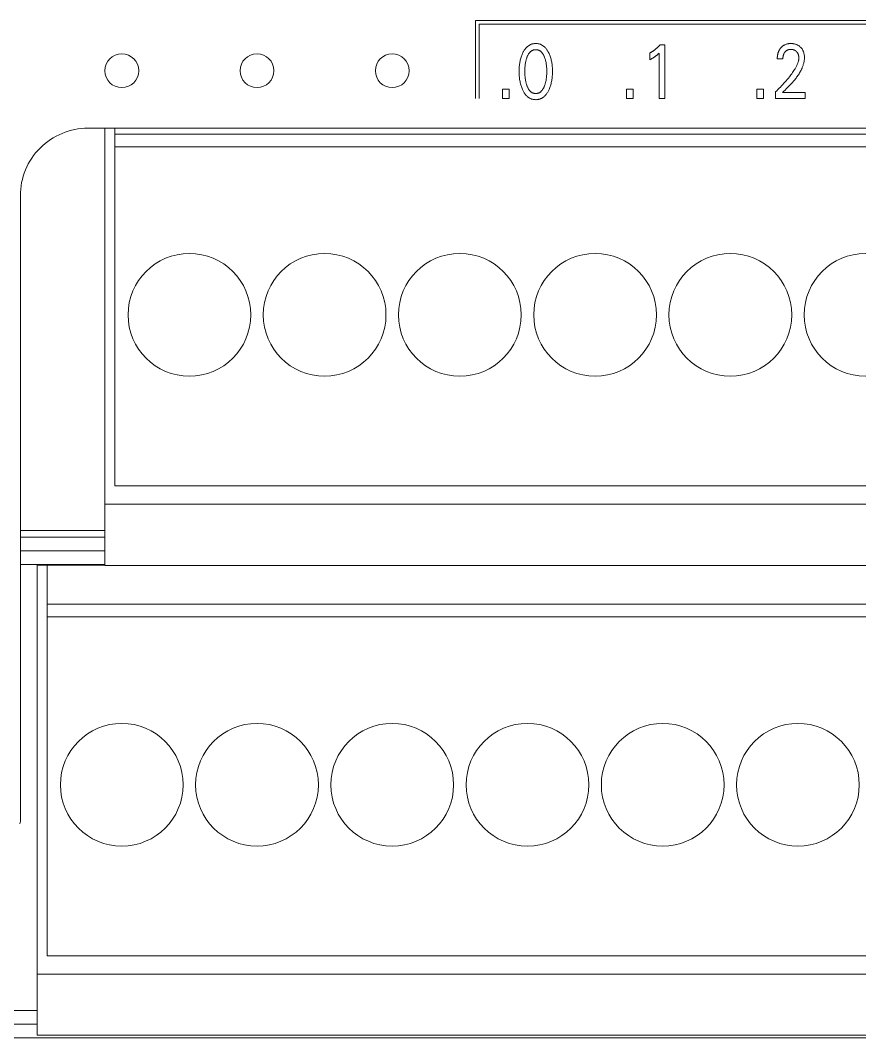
# Model space of a CAD drawing. Header units: millimetres. Extents: x 0 to 420, y 0 to 297.
# Drawn here: x 191.42 to 216.25, y 120.72 to 150.81 of the extents above; entities that cross this region are included whole.
import ezdxf

# ---------------------------------------------------------------- set-up
doc = ezdxf.new("R2010")
doc.units = ezdxf.units.MM
doc.layers.add('eProC - L2', color=41, linetype='Continuous', lineweight=20)

msp = doc.modelspace()

# ---------------------------------------------------------------- linework, layer by layer
at = {"layer": 'eProC - L2', "linetype": 'Continuous'}
for p, q in [((204.884, 150.805), (204.884, 148.495)), ((235.695, 150.805), (204.884, 150.805)), ((204.994, 150.695), (204.994, 148.495)), ((235.585, 150.695), (204.994, 150.695)), ((210.346, 150.086), (210.491, 150.086)), ((210.491, 150.086), (210.491, 148.495)), ((210.039, 149.641), (210.039, 149.84)), ((210.319, 148.495), (210.319, 149.839)), ((213.978, 149.663), (213.812, 149.663)), ((205.685, 148.495), (205.685, 148.765)), ((205.685, 148.765), (205.883, 148.765)), ((205.883, 148.765), (205.883, 148.495)), ((209.357, 148.495), (209.357, 148.765)), ((209.357, 148.765), (209.555, 148.765)), ((209.555, 148.765), (209.555, 148.495)), ((213.205, 148.495), (213.205, 148.765)), ((213.205, 148.765), (213.403, 148.765)), ((213.403, 148.765), (213.403, 148.495)), ((213.76, 148.495), (213.76, 148.687)), ((213.968, 148.67), (214.642, 148.67)), ((214.642, 148.67), (214.642, 148.495)), ((205.883, 148.495), (205.685, 148.495)), ((209.555, 148.495), (209.357, 148.495)), ((210.491, 148.495), (210.319, 148.495)), ((213.403, 148.495), (213.205, 148.495)), ((214.642, 148.495), (213.76, 148.495)), ((193.424, 147.615), (237.924, 147.615)), ((193.924, 147.615), (193.924, 134.685)), ((194.214, 137.035), (194.214, 147.615)), ((238.634, 147.435), (194.214, 147.435)), ((238.634, 147.067), (194.214, 147.067)), ((191.424, 127.119), (191.424, 145.615)), ((238.634, 137.035), (194.214, 137.035)), ((193.924, 136.495), (238.924, 136.495)), ((191.424, 135.715), (193.924, 135.715)), ((193.924, 135.515), (191.424, 135.515)), ((191.424, 135.115), (193.924, 135.115)), ((193.924, 134.715), (191.424, 134.715)), ((191.924, 134.715), (191.924, 120.785)), ((191.924, 134.695), (193.924, 134.695)), ((192.214, 123.135), (192.214, 134.695)), ((193.924, 134.685), (238.924, 134.685)), ((236.634, 133.535), (192.214, 133.535)), ((236.634, 133.167), (192.214, 133.167)), ((191.424, 127.119), (191.409, 127.042)), ((236.634, 123.135), (192.214, 123.135)), ((191.924, 122.595), (236.924, 122.595)), ((190.424, 121.515), (191.924, 121.515)), ((191.924, 121.115), (190.615, 121.115)), ((176.324, 120.715), (245.524, 120.715)), ((191.924, 120.785), (236.924, 120.785))]:
    msp.add_line(p, q, dxfattribs=at)
for points in [[(207.051, 148.736), (207.064, 148.763), (207.075, 148.79), (207.086, 148.817), (207.096, 148.845), (207.105, 148.873), (207.113, 148.901), (207.121, 148.932), (207.129, 148.963), (207.135, 148.994), (207.141, 149.026), (207.146, 149.057), (207.15, 149.089), (207.154, 149.123), (207.157, 149.158), (207.16, 149.193), (207.162, 149.228), (207.162, 149.263), (207.163, 149.298), (207.162, 149.333), (207.161, 149.367), (207.16, 149.402), (207.157, 149.436), (207.154, 149.471), (207.15, 149.505), (207.146, 149.536), (207.141, 149.567), (207.135, 149.598), (207.128, 149.629), (207.121, 149.659), (207.112, 149.689), (207.104, 149.717), (207.095, 149.745), (207.085, 149.772), (207.074, 149.799), (207.062, 149.825), (207.049, 149.852), (207.04, 149.87), (207.031, 149.887), (207.02, 149.905), (207.01, 149.922), (206.999, 149.938), (206.987, 149.955), (206.974, 149.97), (206.962, 149.986), (206.948, 150), (206.936, 150.013), (206.923, 150.024), (206.91, 150.036), (206.896, 150.046), (206.882, 150.056), (206.867, 150.066), (206.852, 150.074), (206.837, 150.082), (206.821, 150.09), (206.805, 150.096), (206.789, 150.102), (206.772, 150.106), (206.755, 150.11), (206.738, 150.114), (206.721, 150.116), (206.704, 150.118), (206.687, 150.119), (206.669, 150.119), (206.652, 150.119), (206.635, 150.118), (206.617, 150.116), (206.6, 150.114), (206.583, 150.11), (206.567, 150.106), (206.55, 150.102), (206.534, 150.096), (206.518, 150.09), (206.502, 150.082), (206.487, 150.074), (206.472, 150.066), (206.457, 150.056), (206.443, 150.046), (206.429, 150.036), (206.416, 150.024), (206.403, 150.013), (206.391, 150), (206.377, 149.986), (206.364, 149.97), (206.352, 149.954), (206.34, 149.938), (206.329, 149.921), (206.318, 149.904), (206.308, 149.887), (206.298, 149.87), (206.289, 149.852), (206.286, 149.845)], [(206.408, 148.873), (206.401, 148.893), (206.394, 148.914), (206.388, 148.935), (206.382, 148.956), (206.377, 148.977), (206.372, 148.998), (206.367, 149.026), (206.362, 149.054), (206.357, 149.082), (206.354, 149.11), (206.351, 149.139), (206.348, 149.17), (206.346, 149.202), (206.345, 149.233), (206.344, 149.265), (206.344, 149.296), (206.344, 149.327), (206.345, 149.358), (206.346, 149.389), (206.348, 149.42), (206.351, 149.451), (206.354, 149.479), (206.358, 149.507), (206.362, 149.535), (206.367, 149.562), (206.373, 149.59), (206.377, 149.611), (206.383, 149.631), (206.389, 149.652), (206.395, 149.672), (206.402, 149.692), (206.409, 149.712), (206.415, 149.727), (206.421, 149.742), (206.427, 149.756), (206.434, 149.77), (206.442, 149.784), (206.449, 149.798), (206.458, 149.812), (206.467, 149.825), (206.476, 149.838), (206.483, 149.847), (206.491, 149.855), (206.499, 149.864), (206.507, 149.872), (206.516, 149.88), (206.524, 149.887), (206.534, 149.895), (206.543, 149.901), (206.553, 149.907), (206.563, 149.913), (206.573, 149.918), (206.583, 149.922), (206.593, 149.926), (206.604, 149.929), (206.614, 149.932), (206.625, 149.934), (206.636, 149.936), (206.647, 149.937), (206.658, 149.938), (206.669, 149.938), (206.68, 149.938), (206.691, 149.937), (206.702, 149.936), (206.713, 149.934), (206.724, 149.932), (206.735, 149.929), (206.745, 149.926), (206.756, 149.922), (206.766, 149.918), (206.776, 149.913), (206.786, 149.907), (206.795, 149.901), (206.805, 149.895), (206.814, 149.887), (206.823, 149.88), (206.831, 149.872), (206.84, 149.864), (206.848, 149.855), (206.855, 149.847), (206.862, 149.838), (206.872, 149.825), (206.881, 149.812), (206.889, 149.798), (206.897, 149.784), (206.904, 149.77), (206.911, 149.756), (206.918, 149.742), (206.924, 149.727), (206.93, 149.712), (206.932, 149.707)], [(210.346, 150.086), (210.337, 150.076), (210.328, 150.066), (210.319, 150.055), (210.31, 150.045), (210.301, 150.035), (210.291, 150.025), (210.282, 150.015), (210.272, 150.006), (210.262, 149.996), (210.252, 149.987), (210.242, 149.978), (210.232, 149.969), (210.223, 149.961), (210.212, 149.952), (210.202, 149.944), (210.192, 149.936), (210.182, 149.928), (210.171, 149.92), (210.161, 149.913), (210.15, 149.905), (210.14, 149.898), (210.13, 149.892), (210.121, 149.886), (210.111, 149.88), (210.101, 149.874), (210.091, 149.868), (210.08, 149.862), (210.07, 149.856), (210.06, 149.851), (210.05, 149.846), (210.039, 149.84)], [(213.943, 150.018), (213.936, 150.011), (213.928, 150.004), (213.923, 149.998), (213.918, 149.992), (213.912, 149.986), (213.907, 149.979), (213.902, 149.973), (213.898, 149.966), (213.893, 149.96), (213.888, 149.953), (213.884, 149.946), (213.88, 149.94), (213.875, 149.933), (213.871, 149.926), (213.868, 149.919), (213.864, 149.911), (213.86, 149.904), (213.857, 149.896), (213.853, 149.888), (213.85, 149.88), (213.847, 149.872), (213.844, 149.864), (213.841, 149.856), (213.838, 149.848), (213.836, 149.84), (213.833, 149.831), (213.831, 149.823), (213.829, 149.815), (213.827, 149.806), (213.825, 149.798), (213.823, 149.788), (213.821, 149.778), (213.82, 149.767), (213.818, 149.757), (213.817, 149.747), (213.816, 149.736), (213.815, 149.726), (213.814, 149.715), (213.813, 149.705), (213.813, 149.695), (213.813, 149.684), (213.812, 149.674), (213.812, 149.663)], [(213.968, 148.67), (214.005, 148.707), (214.042, 148.744), (214.08, 148.78), (214.116, 148.817), (214.153, 148.855), (214.189, 148.892), (214.225, 148.93), (214.26, 148.969), (214.295, 149.008), (214.328, 149.048), (214.348, 149.072), (214.367, 149.097), (214.386, 149.122), (214.404, 149.147), (214.422, 149.172), (214.439, 149.198), (214.456, 149.224), (214.473, 149.251), (214.488, 149.278), (214.503, 149.305), (214.518, 149.333), (214.531, 149.361), (214.544, 149.39), (214.553, 149.411), (214.561, 149.432), (214.569, 149.453), (214.577, 149.474), (214.583, 149.496), (214.59, 149.518), (214.595, 149.54), (214.6, 149.562), (214.605, 149.584), (214.609, 149.606), (214.612, 149.628), (214.614, 149.65), (214.615, 149.673), (214.616, 149.695), (214.616, 149.717), (214.615, 149.738), (214.613, 149.76), (214.611, 149.781), (214.607, 149.803), (214.603, 149.824), (214.599, 149.84), (214.594, 149.856), (214.589, 149.871), (214.583, 149.887), (214.577, 149.902), (214.57, 149.917), (214.562, 149.931), (214.554, 149.945), (214.545, 149.958), (214.536, 149.97), (214.527, 149.983), (214.516, 149.995), (214.506, 150.006), (214.494, 150.017), (214.482, 150.028), (214.47, 150.039), (214.457, 150.048), (214.443, 150.057), (214.43, 150.066), (214.415, 150.074), (214.4, 150.081), (214.385, 150.088), (214.37, 150.094), (214.354, 150.099), (214.338, 150.104), (214.322, 150.108), (214.304, 150.112), (214.286, 150.114), (214.268, 150.117), (214.25, 150.118), (214.232, 150.119), (214.214, 150.119), (214.196, 150.119), (214.177, 150.118), (214.159, 150.116), (214.14, 150.114), (214.122, 150.111), (214.104, 150.106), (214.087, 150.102), (214.071, 150.097), (214.055, 150.091), (214.039, 150.084), (214.024, 150.076), (214.009, 150.068), (213.995, 150.059), (213.981, 150.05), (213.968, 150.04), (213.955, 150.029), (213.943, 150.018)], [(213.978, 149.663), (213.978, 149.674), (213.979, 149.684), (213.979, 149.694), (213.98, 149.704), (213.981, 149.715), (213.982, 149.725), (213.984, 149.735), (213.986, 149.745), (213.987, 149.754), (213.989, 149.763), (213.992, 149.772), (213.994, 149.78), (213.997, 149.789), (214, 149.797), (214.003, 149.806), (214.007, 149.814), (214.01, 149.821), (214.014, 149.828), (214.017, 149.834), (214.021, 149.841), (214.025, 149.847), (214.029, 149.853), (214.034, 149.859), (214.038, 149.865), (214.043, 149.871), (214.048, 149.876), (214.053, 149.882), (214.058, 149.887), (214.063, 149.891), (214.068, 149.896), (214.074, 149.901), (214.079, 149.905), (214.085, 149.909), (214.091, 149.913), (214.097, 149.917), (214.103, 149.92), (214.109, 149.924), (214.115, 149.927), (214.122, 149.929), (214.128, 149.932), (214.135, 149.934), (214.141, 149.937), (214.148, 149.939), (214.156, 149.941), (214.164, 149.942), (214.173, 149.944), (214.181, 149.945), (214.189, 149.946), (214.197, 149.946), (214.206, 149.947), (214.214, 149.947), (214.222, 149.947), (214.23, 149.947), (214.239, 149.946), (214.247, 149.945), (214.255, 149.944), (214.263, 149.943), (214.271, 149.942), (214.279, 149.94), (214.286, 149.938), (214.293, 149.936), (214.3, 149.933), (214.307, 149.931), (214.314, 149.928), (214.321, 149.925), (214.328, 149.922), (214.334, 149.918), (214.341, 149.914), (214.347, 149.911), (214.353, 149.906), (214.359, 149.902), (214.365, 149.897), (214.37, 149.892), (214.376, 149.887), (214.381, 149.882), (214.386, 149.877), (214.391, 149.872), (214.396, 149.866), (214.4, 149.86), (214.404, 149.854), (214.408, 149.848), (214.412, 149.842), (214.416, 149.836), (214.419, 149.83), (214.423, 149.823), (214.426, 149.816), (214.429, 149.809), (214.432, 149.802), (214.434, 149.794), (214.437, 149.787), (214.439, 149.779), (214.441, 149.772), (214.442, 149.764), (214.444, 149.756), (214.446, 149.747), (214.447, 149.738), (214.448, 149.73), (214.449, 149.721), (214.45, 149.712), (214.45, 149.704), (214.45, 149.695), (214.45, 149.686)], [(206.286, 149.845), (206.274, 149.82), (206.263, 149.794), (206.253, 149.768), (206.243, 149.742), (206.234, 149.716), (206.226, 149.689), (206.218, 149.659), (206.21, 149.629), (206.204, 149.598), (206.198, 149.567), (206.193, 149.536), (206.188, 149.505), (206.184, 149.471), (206.181, 149.436), (206.179, 149.402), (206.177, 149.367), (206.176, 149.333), (206.176, 149.298), (206.176, 149.263), (206.177, 149.228), (206.179, 149.193), (206.181, 149.158), (206.184, 149.123), (206.188, 149.088), (206.192, 149.057), (206.197, 149.025), (206.203, 148.994), (206.21, 148.963), (206.217, 148.931), (206.225, 148.901), (206.234, 148.873), (206.243, 148.845), (206.253, 148.817), (206.263, 148.79), (206.275, 148.763), (206.287, 148.736), (206.297, 148.717), (206.306, 148.699), (206.316, 148.681), (206.327, 148.664), (206.338, 148.647), (206.35, 148.63), (206.363, 148.613), (206.376, 148.597), (206.389, 148.582), (206.402, 148.57), (206.415, 148.557), (206.428, 148.546), (206.442, 148.535), (206.456, 148.524), (206.47, 148.515), (206.485, 148.506), (206.501, 148.497), (206.517, 148.49), (206.531, 148.484), (206.546, 148.479), (206.561, 148.474), (206.576, 148.47), (206.591, 148.467), (206.607, 148.464), (206.622, 148.462), (206.638, 148.46), (206.654, 148.46), (206.669, 148.459), (206.685, 148.459), (206.701, 148.46), (206.716, 148.462), (206.732, 148.464), (206.748, 148.467), (206.763, 148.47), (206.778, 148.474), (206.793, 148.479), (206.808, 148.484), (206.822, 148.49), (206.838, 148.497), (206.853, 148.506), (206.869, 148.515), (206.883, 148.524), (206.897, 148.535), (206.911, 148.546), (206.924, 148.557), (206.937, 148.57), (206.949, 148.582), (206.963, 148.598), (206.976, 148.613), (206.989, 148.63), (207.001, 148.647), (207.012, 148.664), (207.022, 148.681), (207.032, 148.699), (207.042, 148.718), (207.051, 148.736)], [(206.932, 149.707), (206.94, 149.684), (206.947, 149.661), (206.954, 149.637), (206.96, 149.614), (206.966, 149.59), (206.972, 149.562), (206.977, 149.535), (206.981, 149.507), (206.985, 149.479), (206.988, 149.451), (206.99, 149.42), (206.992, 149.389), (206.994, 149.358), (206.995, 149.327), (206.995, 149.296), (206.995, 149.265), (206.994, 149.233), (206.992, 149.202), (206.99, 149.17), (206.988, 149.139), (206.985, 149.11), (206.981, 149.082), (206.977, 149.054), (206.972, 149.026), (206.966, 148.998), (206.962, 148.977), (206.956, 148.956), (206.951, 148.935), (206.944, 148.914), (206.938, 148.894), (206.931, 148.873), (206.925, 148.858), (206.919, 148.843), (206.912, 148.828), (206.905, 148.813), (206.898, 148.799), (206.89, 148.785), (206.882, 148.771), (206.873, 148.757), (206.863, 148.744), (206.856, 148.735), (206.848, 148.726), (206.84, 148.717), (206.832, 148.708), (206.824, 148.7), (206.815, 148.693), (206.806, 148.685), (206.796, 148.679), (206.786, 148.672), (206.776, 148.666), (206.766, 148.662), (206.756, 148.657), (206.746, 148.653), (206.735, 148.65), (206.724, 148.647), (206.714, 148.645), (206.703, 148.643), (206.692, 148.642), (206.68, 148.641), (206.669, 148.641), (206.658, 148.641), (206.647, 148.642), (206.636, 148.643), (206.625, 148.645), (206.614, 148.647), (206.603, 148.65), (206.593, 148.653), (206.582, 148.657), (206.572, 148.662), (206.562, 148.666), (206.552, 148.672), (206.542, 148.679), (206.533, 148.685), (206.524, 148.693), (206.515, 148.7), (206.506, 148.708), (206.498, 148.717), (206.49, 148.726), (206.483, 148.735), (206.475, 148.744), (206.466, 148.757), (206.457, 148.771), (206.448, 148.785), (206.441, 148.799), (206.433, 148.813), (206.426, 148.828), (206.42, 148.843), (206.414, 148.858), (206.408, 148.873)], [(210.039, 149.641), (210.052, 149.647), (210.066, 149.654), (210.079, 149.661), (210.092, 149.668), (210.105, 149.675), (210.118, 149.682), (210.129, 149.689), (210.141, 149.695), (210.152, 149.702), (210.163, 149.709), (210.174, 149.717), (210.185, 149.724), (210.195, 149.731), (210.205, 149.738), (210.214, 149.745), (210.224, 149.752), (210.233, 149.759), (210.242, 149.767), (210.25, 149.773), (210.258, 149.78), (210.266, 149.787), (210.275, 149.795), (210.283, 149.803), (210.292, 149.811), (210.306, 149.825), (210.319, 149.839)], [(214.45, 149.686), (214.449, 149.671), (214.448, 149.656), (214.446, 149.641), (214.444, 149.626), (214.441, 149.611), (214.437, 149.596), (214.433, 149.581), (214.429, 149.567), (214.424, 149.552), (214.419, 149.538), (214.411, 149.516), (214.402, 149.495), (214.392, 149.474), (214.382, 149.454), (214.372, 149.433), (214.361, 149.413), (214.349, 149.393), (214.338, 149.374), (214.326, 149.354), (214.305, 149.322), (214.284, 149.29), (214.262, 149.258), (214.24, 149.227), (214.217, 149.196), (214.194, 149.165), (214.171, 149.135), (214.14, 149.096), (214.108, 149.058), (214.076, 149.02), (214.044, 148.982), (214.01, 148.944), (213.976, 148.906), (213.941, 148.869), (213.907, 148.833), (213.87, 148.796), (213.834, 148.759), (213.797, 148.723), (213.76, 148.687)]]:
    msp.add_lwpolyline(points, dxfattribs=at)
for centre, radius in [((194.424, 149.315), 0.5), ((198.424, 149.315), 0.5), ((202.424, 149.315), 0.5), ((196.424, 142.095), 1.815), ((200.424, 142.095), 1.815), ((204.424, 142.095), 1.815), ((208.424, 142.095), 1.815), ((212.424, 142.095), 1.815), ((216.424, 142.095), 1.815), ((194.424, 128.195), 1.815), ((198.424, 128.195), 1.815), ((202.424, 128.195), 1.815), ((206.424, 128.195), 1.815), ((210.424, 128.195), 1.815), ((214.424, 128.195), 1.815)]:
    msp.add_circle(centre, radius, dxfattribs=at)
msp.add_arc((193.424, 145.615), 2, 90, 180.0027, dxfattribs=at)

doc.saveas('drawing.dxf')
